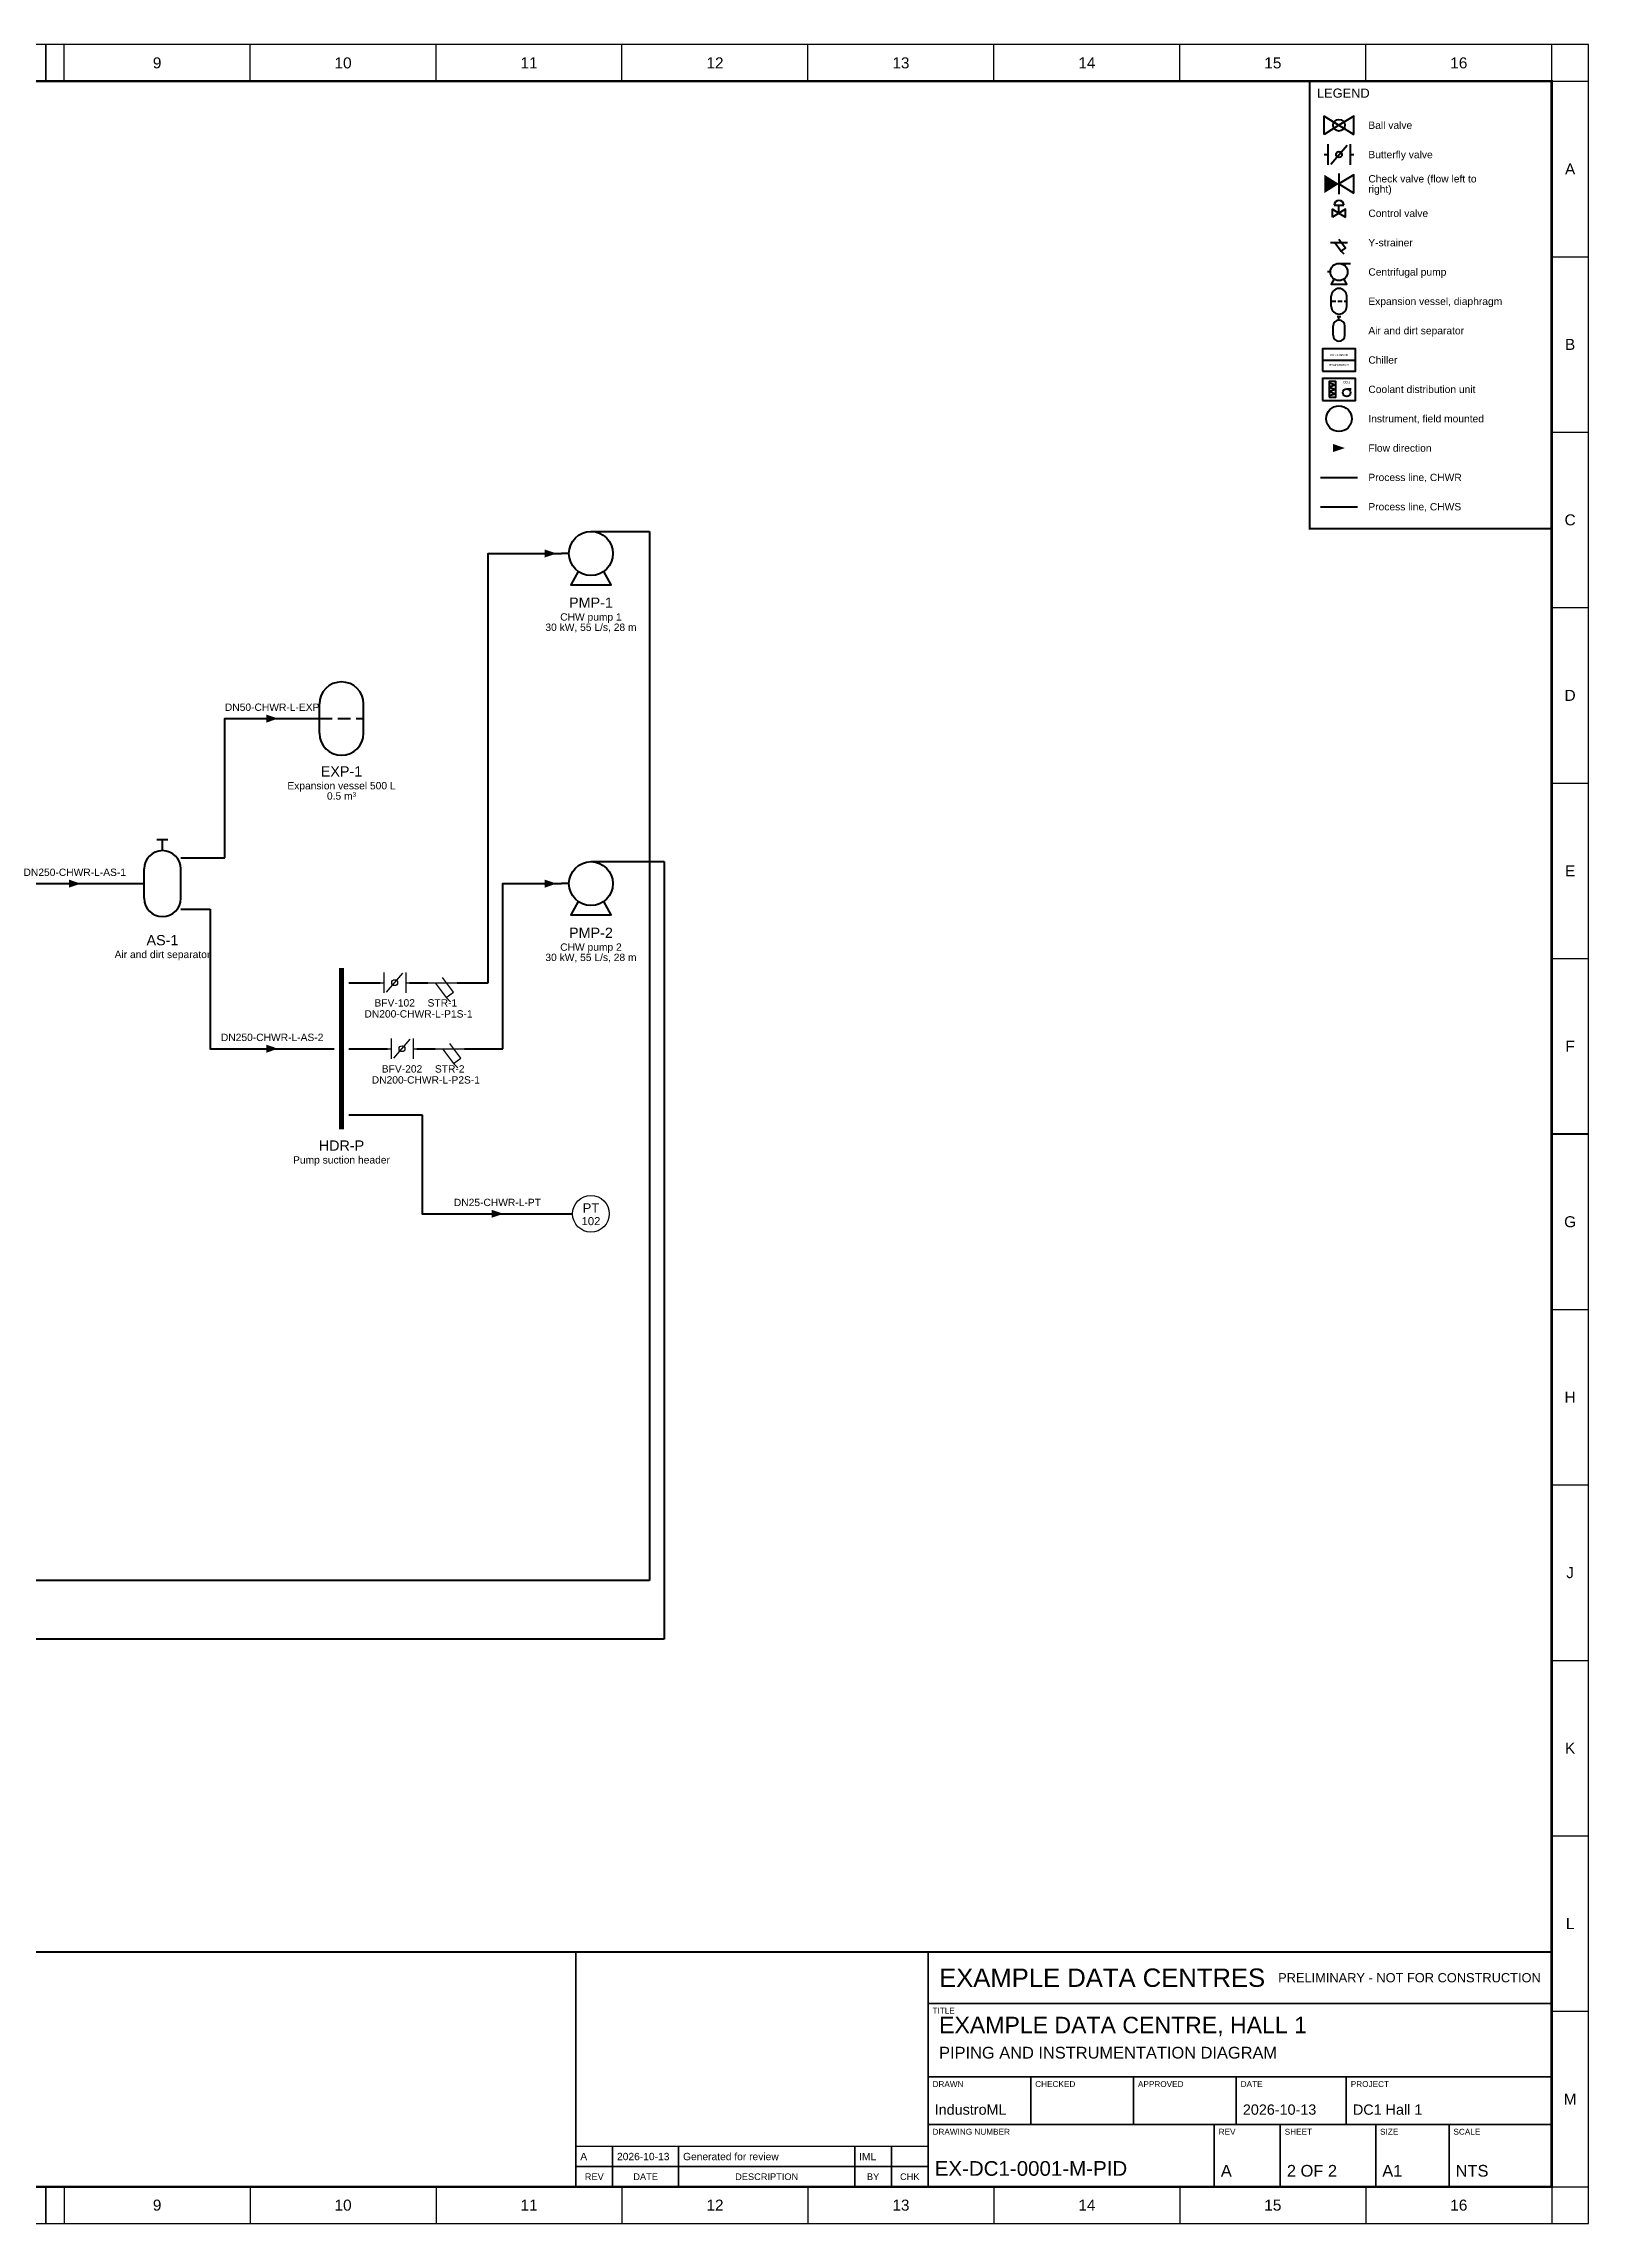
# Model space of a CAD drawing. Header units: millimetres. Extents: x 0 to 841, y 0 to 594.
# Drawn here: x 420 to 841, y 0 to 594 of the extents above; entities that cross this region are included whole.
import ezdxf
from ezdxf.enums import TextEntityAlignment as Align

# ---------------------------------------------------------------- set-up
doc = ezdxf.new("R2010")
doc.units = ezdxf.units.MM
doc.linetypes.add('IND-DASHED', pattern=[5, 3.5, -1.5])
for name, color, linetype, lineweight in [('P-EQUIP', 7, 'Continuous', 50), ('P-INST', 7, 'Continuous', 25), ('P-LINE-CHWR', 1, 'Continuous', 50), ('P-LINE-CHWS', 5, 'Continuous', 50), ('P-LINE-TEXT', 7, 'Continuous', 18), ('P-TAG', 7, 'Continuous', 25), ('P-TEXT', 7, 'Continuous', 18), ('P-VALVE', 7, 'Continuous', 25), ('SHEET-BORDER', 7, 'Continuous', 25), ('SHEET-TEXT', 7, 'Continuous', 18), ('SHEET-TITLE', 7, 'Continuous', 35)]:
    doc.layers.add(name, color=color, linetype=linetype, lineweight=lineweight)
doc.styles.add('IND', font='arial.ttf')

# ---------------------------------------------------------------- blocks, each defined once
blk = doc.blocks.new('P-BALL')
for points in [[(-4, -2.5), (-4, 2.5), (0, 0)], [(4, -2.5), (4, 2.5), (0, 0)]]:
    blk.add_lwpolyline(points, close=True)
blk.add_circle((0, 0), 1.6)
blk = doc.blocks.new('P-BFLY')
for p, q in [((-4, 0), (-3, 0)), ((-3, 2.8), (-3, -2.8)), ((-2.2, -2.6), (2.2, 2.6)), ((3, 2.8), (3, -2.8)), ((3, 0), (4, 0))]:
    blk.add_line(p, q)
blk.add_circle((0, 0), 0.8)
blk = doc.blocks.new('P-CHECK')
h = blk.add_hatch(color=256)
h.dxf.hatch_style = 1
h.paths.add_polyline_path([(-4, -2.5), (-4, 2.5), (0, 0)])
blk.add_line((0, 2.8), (0, -2.8))
blk.add_lwpolyline([(4, -2.5), (4, 2.5), (0, 0)], close=True)
blk = doc.blocks.new('P-CV')
h = blk.add_hatch(color=256)
h.dxf.hatch_style = 1
h.paths.add_polyline_path([(-0.9, -0.9), (0.9, -0.9), (0.9, 0.9), (-0.9, 0.9)])
for p, q in [((-3, 5), (3, 5)), ((0, 0), (0, 5))]:
    blk.add_line(p, q)
for points in [[(-4, -2.5), (-4, 2.5), (0, 0)], [(4, -2.5), (4, 2.5), (0, 0)]]:
    blk.add_lwpolyline(points, close=True)
blk.add_arc((0, 5), 3, 0, 180)
blk = doc.blocks.new('P-STRAINER')
for p, q in [((-4, 0), (4, 0)), ((1, -4), (2.2, -5.2))]:
    blk.add_line(p, q)
blk.add_lwpolyline([(-2, 0), (1, -4), (3, -2.6), (0, 1.4)])
blk = doc.blocks.new('P-PUMP')
for p, q in [((0, 6), (8, 6)), ((-6, 0), (-8, 0))]:
    blk.add_line(p, q)
blk.add_lwpolyline([(-3.5, -4.9), (-5.5, -8.5), (5.5, -8.5), (3.5, -4.9)])
blk.add_circle((0, 0), 6)
blk = doc.blocks.new('P-EXPTANK')
for p, q in [((-6, -4), (-6, 4)), ((6, -4), (6, 4))]:
    blk.add_line(p, q)
at = {"linetype": 'IND-DASHED'}
blk.add_line((-6, 0), (6, 0), dxfattribs=at)
for centre, start, end in [((0, 4), 0, 180), ((0, -4), 180, 360)]:
    blk.add_arc(centre, 6, start, end)
blk = doc.blocks.new('P-AIRSEP')
for p, q in [((-1.5, 12), (1.5, 12)), ((0, 9), (0, 12)), ((-5, -4), (-5, 4)), ((5, -4), (5, 4))]:
    blk.add_line(p, q)
for centre, start, end in [((0, 4), 0, 180), ((0, -4), 180, 360)]:
    blk.add_arc(centre, 5, start, end)
blk = doc.blocks.new('P-CHILLER')
blk.add_line((-15, 0), (15, 0))
blk.add_lwpolyline([(-15, -10), (15, -10), (15, 10), (-15, 10)], close=True)
at = {"style": 'IND'}
for s, p in [('CONDENSER', (0, 4.5)), ('EVAPORATOR', (0, -4.5))]:
    blk.add_text(s, height=1.8, dxfattribs=at).set_placement(p, align=Align.MIDDLE_CENTER)
blk = doc.blocks.new('P-CDU')
blk.add_line((7, 0.5), (11, 0.5))
for points in [[(-15, -10), (15, -10), (15, 10), (-15, 10)], [(-9, -7), (-3, -7), (-3, 7), (-9, 7)]]:
    blk.add_lwpolyline(points, close=True)
blk.add_lwpolyline([(-9, 6), (-3, 4), (-9, 2), (-3, 0), (-9, -2), (-3, -4), (-9, -6)])
blk.add_circle((7, -3), 3.5)
at = {"style": 'IND'}
blk.add_text('CDU', height=2.2, dxfattribs=at).set_placement((7, 6.5), align=Align.MIDDLE_CENTER)
blk = doc.blocks.new('P-INST')
blk.add_circle((0, 0), 5)
at = {"style": 'IND'}
for tag, height, p in [('FUNC', 2.5, (0, 1.6)), ('LOOP', 2.2, (0, -2))]:
    blk.add_attdef(tag, text='', height=height, dxfattribs=at).set_placement(p, align=Align.MIDDLE_CENTER)
blk = doc.blocks.new('P-ARROW')
h = blk.add_hatch(color=256)
h.dxf.hatch_style = 1
h.paths.add_polyline_path([(-1.6, -1.1), (-1.6, 1.1), (1.6, 0)])

msp = doc.modelspace()

# ---------------------------------------------------------------- linework, layer by layer
at = {"layer": 'P-EQUIP', "const_width": 1.4}
msp.add_lwpolyline([(501.1, 298.25), (501.1, 342.25)], dxfattribs=at)
at = {"layer": 'P-LINE-CHWR'}
for p, q in [((768, 476), (778, 476)), ((577.1, 461.25), (585.1, 461.25)), ((457.3, 372.25), (465.8, 372.25)), ((460.8, 372.25), (469.3, 372.25)), ((577.1, 371.25), (589.1, 371.25)), ((409.5, 365.25), (428.9, 365.25)), ((423.9, 365.25), (443.3, 365.25)), ((457.3, 358.25), (463.8, 358.25)), ((458.8, 358.25), (465.3, 358.25)), ((503.1, 338.25), (511.6, 338.25)), ((519.6, 338.25), (524.6, 338.25)), ((532.6, 338.25), (541.1, 338.25)), ((503.1, 320.25), (513.6, 320.25)), ((521.6, 320.25), (526.6, 320.25)), ((534.6, 320.25), (545.1, 320.25)), ((503.1, 302.25), (515.6, 302.25)), ((510.6, 302.25), (523.1, 302.25)), ((585.1, 175.25), (400, 175.25)), ((589.1, 159.25), (400, 159.25))]:
    msp.add_line(p, q, dxfattribs=at)
for points in [[(585.1, 461.25), (585.1, 175.25)], [(541.1, 338.25), (541.1, 455.25), (561.1, 455.25)], [(469.3, 372.25), (469.3, 410.25), (495.1, 410.25)], [(589.1, 371.25), (589.1, 159.25)], [(443.3, 365.25), (443.3, 365.25), (447.3, 365.25)], [(545.1, 320.25), (545.1, 365.25), (561.1, 365.25)], [(465.3, 358.25), (465.3, 320.25), (499.1, 320.25)], [(523.1, 302.25), (523.1, 275.25), (564.1, 275.25)]]:
    msp.add_lwpolyline(points, dxfattribs=at)
at = {"layer": 'P-LINE-CHWS'}
msp.add_line((768, 468), (778, 468), dxfattribs=at)
at = {"layer": 'SHEET-BORDER'}
for p, q in [((425.5, 584), (425.5, 594)), ((476.19, 584), (476.19, 594)), ((526.88, 584), (526.88, 594)), ((577.56, 584), (577.56, 594)), ((628.25, 584), (628.25, 594)), ((678.94, 584), (678.94, 594)), ((729.62, 584), (729.62, 594)), ((780.31, 584), (780.31, 594)), ((831, 584), (831, 594)), ((831, 584), (841, 584)), ((831, 536.17), (841, 536.17)), ((831, 488.33), (841, 488.33)), ((831, 440.5), (841, 440.5)), ((831, 392.67), (841, 392.67)), ((831, 344.83), (841, 344.83)), ((831, 297), (841, 297)), ((831, 249.17), (841, 249.17)), ((831, 201.33), (841, 201.33)), ((831, 153.5), (841, 153.5)), ((831, 105.67), (841, 105.67)), ((831, 57.83), (841, 57.83)), ((425.5, 10), (425.5, 0)), ((476.19, 10), (476.19, 0)), ((526.88, 10), (526.88, 0)), ((577.56, 10), (577.56, 0)), ((628.25, 10), (628.25, 0)), ((678.94, 10), (678.94, 0)), ((729.62, 10), (729.62, 0)), ((780.31, 10), (780.31, 0)), ((831, 10), (831, 0)), ((831, 10), (841, 10))]:
    msp.add_line(p, q, dxfattribs=at)
for points in [[(0, 0), (841, 0), (841, 594), (0, 594)], [(661, 60), (831, 60), (831, 74), (661, 74)], [(661, 40), (831, 40), (831, 60), (661, 60)], [(661, 27), (689, 27), (689, 40), (661, 40)], [(689, 27), (717, 27), (717, 40), (689, 40)], [(717, 27), (745, 27), (745, 40), (717, 40)], [(745, 27), (775, 27), (775, 40), (745, 40)], [(775, 27), (831, 27), (831, 40), (775, 40)], [(661, 10), (739, 10), (739, 27), (661, 27)], [(739, 10), (757, 10), (757, 27), (739, 27)], [(757, 10), (783, 10), (783, 27), (757, 27)], [(783, 10), (803, 10), (803, 27), (783, 27)], [(803, 10), (831, 10), (831, 27), (803, 27)], [(565, 15.5), (575, 15.5), (575, 21), (565, 21)], [(575, 15.5), (593, 15.5), (593, 21), (575, 21)], [(593, 15.5), (641, 15.5), (641, 21), (593, 21)], [(641, 15.5), (651, 15.5), (651, 21), (641, 21)], [(651, 15.5), (661, 15.5), (661, 21), (651, 21)], [(565, 10), (575, 10), (575, 15.5), (565, 15.5)], [(575, 10), (593, 10), (593, 15.5), (575, 15.5)], [(593, 10), (641, 10), (641, 15.5), (593, 15.5)], [(641, 10), (651, 10), (651, 15.5), (641, 15.5)], [(651, 10), (661, 10), (661, 15.5), (651, 15.5)]]:
    msp.add_lwpolyline(points, close=True, dxfattribs=at)
at = {"layer": 'SHEET-BORDER', "const_width": 0.5}
for points in [[(420.5, 594), (420.5, 584)], [(841, 297), (831, 297)], [(420.5, 0), (420.5, 10)]]:
    msp.add_lwpolyline(points, dxfattribs=at)
at = {"layer": 'SHEET-BORDER'}
for points, const_width in [([(20, 10), (831, 10), (831, 584), (20, 584)], 0.7), ([(765, 462), (831, 462), (831, 584), (765, 584)], 0.5), ([(20, 10), (565, 10), (565, 74), (20, 74)], 0.5), ([(565, 10), (661, 10), (661, 74), (565, 74)], 0.5), ([(661, 10), (831, 10), (831, 74), (661, 74)], 0.5)]:
    msp.add_lwpolyline(points, close=True, dxfattribs=dict(at, const_width=const_width))

# ---------------------------------------------------------------- block references
at = {"layer": 'P-EQUIP'}
for name, p in [('P-BALL', (773, 572)), ('P-BFLY', (773, 564)), ('P-CHECK', (773, 556)), ('P-ARROW', (773, 484)), ('P-PUMP', (569.1, 455.25)), ('P-EXPTANK', (501.1, 410.25)), ('P-AIRSEP', (452.3, 365.25)), ('P-PUMP', (569.1, 365.25))]:
    msp.add_blockref(name, p, dxfattribs=at)
for name, p, xscale, yscale in [('P-CV', (773, 548), 0.4375, 0.4375), ('P-STRAINER', (773, 540), 0.5833333333333334, 0.5833333333333334), ('P-PUMP', (773, 532), 0.3888888888888889, 0.3888888888888889), ('P-EXPTANK', (773, 524), 0.35, 0.35), ('P-AIRSEP', (773, 516), 0.3181818181818182, 0.3181818181818182), ('P-CHILLER', (773, 508), 0.3, 0.3), ('P-CDU', (773, 500), 0.3, 0.3), ('P-INST', (773, 492), 0.7, 0.7)]:
    msp.add_blockref(name, p, dxfattribs=dict(at, xscale=xscale, yscale=yscale))
at = {"layer": 'P-INST'}
msp.add_blockref('P-INST', (569.1, 275.25), dxfattribs=at).add_auto_attribs({'FUNC': 'PT', 'LOOP': '102'})
at = {"layer": 'P-LINE-CHWR'}
for p in [(558.1, 455.25), (482.2, 410.25), (428.4, 365.25), (558.1, 365.25), (482.2, 320.25), (543.6, 275.25)]:
    msp.add_blockref('P-ARROW', p, dxfattribs=at)
at = {"layer": 'P-VALVE'}
for name, p in [('P-BFLY', (515.6, 338.25)), ('P-STRAINER', (528.6, 338.25)), ('P-BFLY', (517.6, 320.25)), ('P-STRAINER', (530.6, 320.25))]:
    msp.add_blockref(name, p, dxfattribs=at)

# ---------------------------------------------------------------- texts
at = {"layer": 'P-LINE-TEXT', "style": 'IND'}
for s, p in [('DN50-CHWR-L-EXP', (482.2, 411.75)), ('DN250-CHWR-L-AS-1', (428.4, 366.75)), ('DN250-CHWR-L-AS-2', (482.2, 321.75)), ('DN25-CHWR-L-PT', (543.6, 276.75))]:
    msp.add_text(s, height=2, dxfattribs=at).set_placement(p, align=Align.BOTTOM_CENTER)
for s, p in [('DN200-CHWR-L-P1S-1', (522.1, 330.75)), ('DN200-CHWR-L-P2S-1', (524.1, 312.75))]:
    msp.add_text(s, height=2, dxfattribs=at).set_placement(p, align=Align.TOP_CENTER)
at = {"layer": 'P-TAG', "style": 'IND'}
for s, height, p in [('PMP-1', 2.8, (569.1, 443.25)), ('EXP-1', 2.8, (501.1, 397.25)), ('AS-1', 2.8, (452.3, 351.25)), ('PMP-2', 2.8, (569.1, 353.25)), ('BFV-102', 2, (515.6, 333.75)), ('STR-1', 2, (528.6, 333.75)), ('BFV-202', 2, (517.6, 315.75)), ('STR-2', 2, (530.6, 315.75)), ('HDR-P', 2.8, (501.1, 295.25))]:
    msp.add_text(s, height=height, dxfattribs=at).set_placement(p, align=Align.TOP_CENTER)
at = {"layer": 'P-TEXT', "style": 'IND'}
for s, p in [('30 kW, 55 L/s, 28 m', (569.1, 436.15)), ('CHW pump 1', (569.1, 438.95)), ('Expansion vessel 500 L', (501.1, 392.95)), ('0.5 m³', (501.1, 390.15)), ('Air and dirt separator', (452.3, 346.95)), ('30 kW, 55 L/s, 28 m', (569.1, 346.15)), ('CHW pump 2', (569.1, 348.95)), ('Pump suction header', (501.1, 290.95))]:
    msp.add_text(s, height=2, dxfattribs=at).set_placement(p, align=Align.TOP_CENTER)
at = {"layer": 'SHEET-TEXT', "style": 'IND'}
for s, height, p in [('9', 3, (450.84, 589)), ('10', 3, (501.53, 589)), ('11', 3, (552.22, 589)), ('12', 3, (602.91, 589)), ('13', 3, (653.59, 589)), ('14', 3, (704.28, 589)), ('15', 3, (754.97, 589)), ('16', 3, (805.66, 589)), ('A', 3, (836, 560.08)), ('B', 3, (836, 512.25)), ('C', 3, (836, 464.42)), ('D', 3, (836, 416.58)), ('E', 3, (836, 368.75)), ('F', 3, (836, 320.92)), ('G', 3, (836, 273.08)), ('H', 3, (836, 225.25)), ('J', 3, (836, 177.42)), ('K', 3, (836, 129.58)), ('L', 3, (836, 81.75)), ('M', 3, (836, 33.92)), ('REV', 1.8, (570, 12.75)), ('DATE', 1.8, (584, 12.75)), ('DESCRIPTION', 1.8, (617, 12.75)), ('BY', 1.8, (646, 12.75)), ('CHK', 1.8, (656, 12.75)), ('9', 3, (450.84, 5)), ('10', 3, (501.53, 5)), ('11', 3, (552.22, 5)), ('12', 3, (602.91, 5)), ('13', 3, (653.59, 5)), ('14', 3, (704.28, 5)), ('15', 3, (754.97, 5)), ('16', 3, (805.66, 5))]:
    msp.add_text(s, height=height, dxfattribs=at).set_placement(p, align=Align.MIDDLE_CENTER)
for s, p in [('Ball valve', (781, 572)), ('Butterfly valve', (781, 564)), ('Check valve (flow left to', (781, 557.4)), ('right)', (781, 554.6)), ('Control valve', (781, 548)), ('Y-strainer', (781, 540)), ('Centrifugal pump', (781, 532)), ('Expansion vessel, diaphragm', (781, 524)), ('Air and dirt separator', (781, 516)), ('Chiller', (781, 508)), ('Coolant distribution unit', (781, 500)), ('Instrument, field mounted', (781, 492)), ('Flow direction', (781, 484)), ('Process line, CHWR', (781, 476)), ('Process line, CHWS', (781, 468)), ('A', (566.2, 18.25)), ('2026-10-13', (576.2, 18.25)), ('Generated for review', (594.2, 18.25)), ('IML', (642.2, 18.25))]:
    msp.add_text(s, height=2, dxfattribs=at).set_placement(p, align=Align.MIDDLE_LEFT)
for s, p in [('TITLE', (662.2, 58.8)), ('DRAWN', (662.2, 38.8)), ('CHECKED', (690.2, 38.8)), ('APPROVED', (718.2, 38.8)), ('DATE', (746.2, 38.8)), ('PROJECT', (776.2, 38.8)), ('DRAWING NUMBER', (662.2, 25.8)), ('REV', (740.2, 25.8)), ('SHEET', (758.2, 25.8)), ('SIZE', (784.2, 25.8)), ('SCALE', (804.2, 25.8))]:
    msp.add_text(s, height=1.6, dxfattribs=at).set_placement(p, align=Align.TOP_LEFT)
at = {"layer": 'SHEET-TITLE', "style": 'IND'}
msp.add_text('LEGEND', height=2.5, dxfattribs=at).set_placement((767, 582), align=Align.TOP_LEFT)
msp.add_text('EXAMPLE DATA CENTRES', height=5, dxfattribs=at).set_placement((664, 67), align=Align.MIDDLE_LEFT)
msp.add_text('PRELIMINARY - NOT FOR CONSTRUCTION', height=2.5, dxfattribs=at).set_placement((828, 67), align=Align.MIDDLE_RIGHT)
for s, height, p in [('EXAMPLE DATA CENTRE, HALL 1', 4.5, (664, 50.5)), ('PIPING AND INSTRUMENTATION DIAGRAM', 3.2, (664, 44)), ('IndustroML', 2.8, (662.8, 28.8)), ('2026-10-13', 2.8, (746.8, 28.8)), ('DC1 Hall 1', 2.8, (776.8, 28.8)), ('EX-DC1-0001-M-PID', 4, (662.8, 11.8)), ('A', 3.2, (740.8, 11.8)), ('2 OF 2', 3.2, (758.8, 11.8)), ('A1', 3.2, (784.8, 11.8)), ('NTS', 3.2, (804.8, 11.8))]:
    msp.add_text(s, height=height, dxfattribs=at).set_placement(p, align=Align.BOTTOM_LEFT)

doc.saveas('drawing.dxf')
